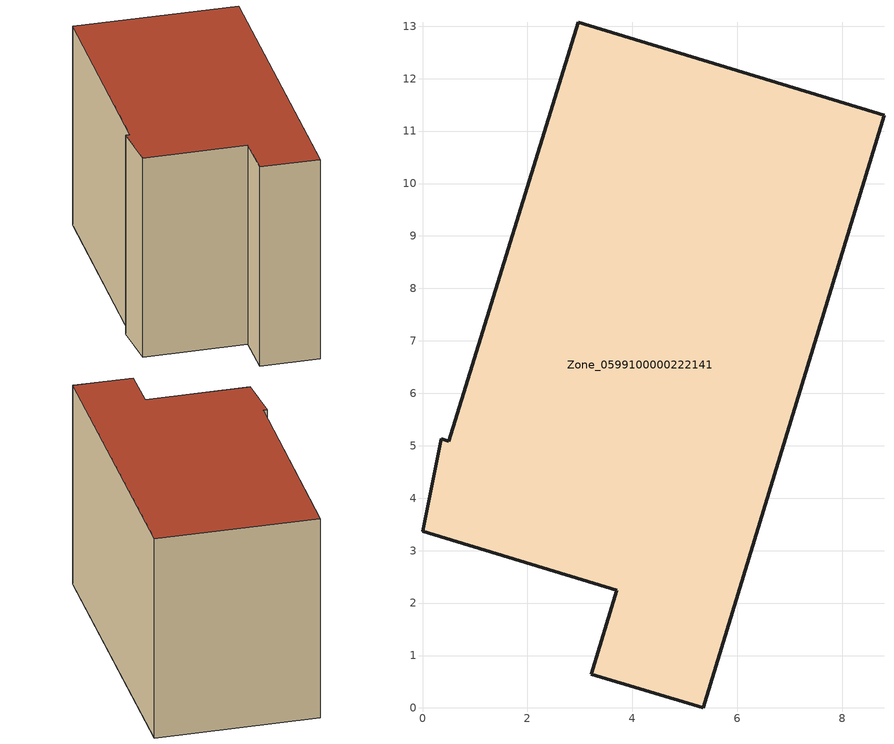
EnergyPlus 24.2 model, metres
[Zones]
Zone_0599100000222141
 floor ground (C_G): 2.97,13.08 8.8,11.3 5.35,0 3.22,0.64 3.7,2.24 0,3.37 0.36,5.13 0.5,5.09 z0
 wall outside (C_F): 0.5,5.09 0.36,5.13 0,3.37 3.7,2.24 3.22,0.64 5.35,0 8.8,11.3 2.97,13.08 0.5,5.09 z0:8.08
 roof outside (C_R): 8.8,11.3 2.97,13.08 0.5,5.09 0.36,5.13 0,3.37 3.7,2.24 3.22,0.64 5.35,0 z8.08
[BUILDING]
Pand.0599100000222141: North Axis=0; Terrain=City; Loads Convergence Tolerance Value=0.04; Temperature Convergence Tolerance Value=0.4; Solar Distribution=FullExterior; Maximum Number of Warmup Days=25; Minimum Number of Warmup Days=1
[Site:Location]
Rotterdam.The.Hague.AP_ZH_NLD Design_Conditions: Latitude=51.96; Longitude=4.45; Time Zone=1; Elevation=-4.5
[SITE:GROUNDTEMPERATURE:BUILDINGSURFACE]
18, 18, 18, 18, 18, 18, 18, 18, 18, 18, 18, 18
[MATERIAL] Thermal Absorptance=0.9; Solar Absorptance=0.7; Visible Absorptance=0.7
Name | Roughness | Thickness | Conductivity | Density | Specific Heat
G.TI.1975-1991 | MediumSmooth | 0.15 | 0.288461 | 540 | 1210
F.TI.1975-1991 | Rough | 0.3 | 0.230769 | 1920 | 840
R.TI.1975-1991 | MediumRough | 0.2 | 0.153846 | 1500 | 1000
[CONSTRUCTION]
C_G: G.TI.1975-1991
C_F: F.TI.1975-1991
C_R: R.TI.1975-1991
[ZONE]
Zone_0599100000222141: Type=1; Multiplier=1; Ceiling Height=Autocalculate; Volume=Autocalculate; Floor Area=autocalculate; Part of Total Floor Area=Yes
[ZONEINFILTRATION:DESIGNFLOWRATE]
Infil_Zone_0599100000222141: Zone or ZoneList or Space or SpaceList=Zone_0599100000222141; Schedule=AlwaysOn; Design Flow Rate Calculation Method=Flow/Area; Flow Rate per Floor Area=0.003; Constant Term Coefficient=1; Temperature Term Coefficient=0; Velocity Term Coefficient=0; Velocity Squared Term Coefficient=0
[HVACTEMPLATE:ZONE:IDEALLOADSAIRSYSTEM]
Zone_0599100000222141: Maximum Heating Supply Air Temperature=50; Minimum Cooling Supply Air Temperature=13; Maximum Heating Supply Air Humidity Ratio=0.0156; Minimum Cooling Supply Air Humidity Ratio=0.0077; Heating Limit=NoLimit; Cooling Limit=NoLimit; Dehumidification Control Type=ConstantSensibleHeatRatio; Cooling Sensible Heat Ratio=0.7; Dehumidification Setpoint=60; Humidification Control Type=None; Humidification Setpoint=30; Outdoor Air Method=None; Outdoor Air Flow Rate per Person=0.00944; Outdoor Air Flow Rate per Zone Floor Area=0; Outdoor Air Flow Rate per Zone=0; Demand Controlled Ventilation Type=None; Outdoor Air Economizer Type=NoEconomizer; Heat Recovery Type=None; Sensible Heat Recovery Effectiveness=0.7; Latent Heat Recovery Effectiveness=0.65
[ZONECONTROL:THERMOSTAT]
ThermostatControl_Zone_0599100000222141: Zone or ZoneList=Zone_0599100000222141; Control Type Schedule=DualSetpointControlType; Control 1=Thermostat_Zone_0599100000222141; Temperature Difference Between Cutout And Setpoint=0
[THERMOSTATSETPOINT:DUALSETPOINT]
Thermostat_Zone_0599100000222141: Heating Setpoint Temperature Schedule=HeatingSetpoint_Zone_0599100000222141; Cooling Setpoint Temperature Schedule=CoolingSetpoint_Zone_0599100000222141
[SCHEDULE:COMPACT]
HeatingSetpoint_Zone_0599100000222141: Through: 12/31, For: AllDays, Until: 24:00, 21
CoolingSetpoint_Zone_0599100000222141: Through: 12/31, For: AllDays, Until: 24:00, 24
DualSetpointControlType: Through: 12/31, For: AllDays, Until: 24:00, 4
AlwaysOn: Through: 12/31, For: AllDays, Until: 24:00, 1
